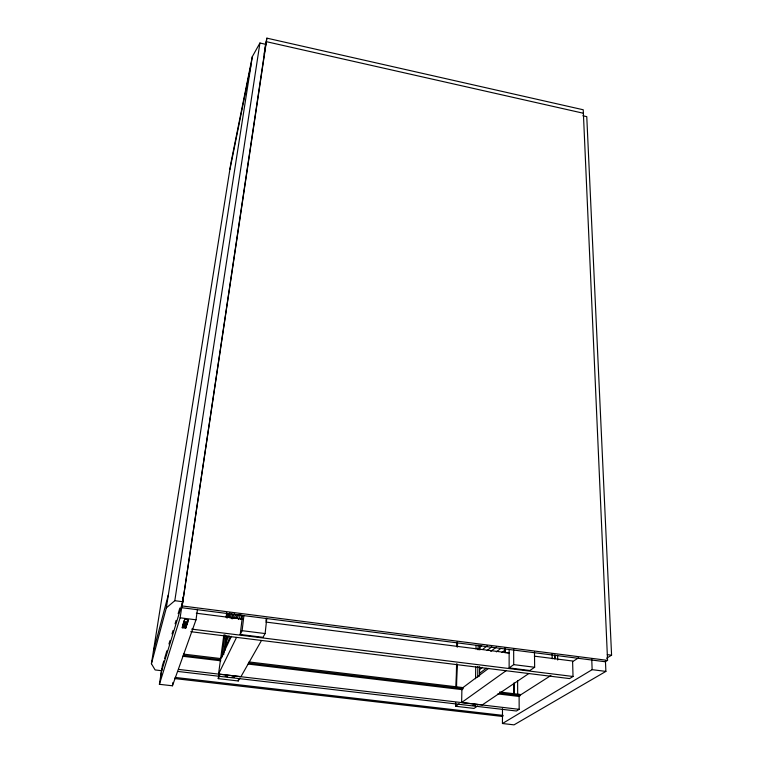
<?xml version="1.0" encoding="UTF-8"?>
<svg xmlns="http://www.w3.org/2000/svg" width="763" height="763" viewBox="0 0 763 763"><rect width="100%" height="100%" fill="white"/><g stroke="black" fill="none" stroke-linecap="round" stroke-linejoin="round"><path stroke-width="1.14" d="M505.02 648.054L505.011 652.813L505.344 647.797M605.431 660.806L605.889 671.402L514.043 724.85L502.445 723.524L502.483 708.741M479.498 676.19L479.622 666.652M479.832 649.962L479.898 645.193M475.559 678.736L475.731 666.824M475.988 648.96L476.045 645.393M477.724 677.191L477.867 666.49M478.086 649.847L478.153 645.088M528.73 673.595L482.235 704.936L461.634 702.523L461.892 689.552L462.931 688.779L462.96 687.597L488.606 668.359M477.733 705.909L474.042 708.417L455.616 706.271L455.692 702.694M456.055 687.215L456.57 664.573M456.98 646.709L457.094 641.941M456.284 687.396L456.827 663.61M457.209 646.957L457.314 642.198M456.541 687.205L457.056 664.592M457.466 646.747L457.542 643.171M265.963 620.968L266.22 618.602M242.51 615.493L240.221 634.482L262.997 637.315L265.123 633.557L266.812 618.164M240.221 634.482L242.109 630.677L243.95 615.321M218.695 675.093L218.247 678.641L238.247 680.968L238.523 678.603M224.932 650.438L226.725 636.256M229.129 617.334L229.73 612.613M261.471 640.519L240.946 676.657L218.542 674.034L223.845 634.94M226.115 617.219L226.725 612.498M222.062 657.124L224.932 634.702M227.04 618.173L227.641 613.452M223.645 654.835L226.048 635.951M228.452 617.067L228.9 613.519M161.956 667.635L159.4 684.306L172.448 685.794L196.005 619.804L197.493 609.313M185.705 628.187L186.315 625.135L185.705 628.187L182.271 627.768L182.891 624.706L182.271 627.768M186.353 626.242L186.983 623.171L186.353 626.242L182.91 625.813L183.53 622.732L182.91 625.813M184.093 621.015L183.473 624.115L186.925 624.544L187.555 621.444L187.24 622.379M184.617 619.394L183.988 622.513L187.469 622.942L188.099 619.833L184.617 619.394L183.473 624.115M187.469 622.942L188.099 619.833M159.4 684.306L180.135 617.801L183.273 596.78L182.586 599.031M264.141 54.106L265.524 44.874M265.419 45.093L266.897 38.15L583.228 109.767L607.567 660.376L605.278 661.75L181.88 607.72L265.772 44.33L259.925 43.014L252.315 56.662L230.855 163.311L151.417 663.724L155.118 669.943L161.68 670.715L182.777 601.73L174.803 600.7L166.324 607.92L151.417 663.724M181.88 607.72L266.897 38.15M172.448 685.794L172.943 682.465M161.804 669.895L160.545 676.934M174.803 600.7L259.925 43.014M166.324 607.92L252.315 56.662M229.93 169.443L250.827 65.78M265.629 45.17L266.373 41.679L583.38 113.248M153.449 651.259L168.232 595.13M162.128 666.528L163.835 660.901M164.522 658.65L166.906 650.782M168.947 644.029L169.977 640.653M172.018 633.91L173.039 630.534M175.089 623.781L176.11 620.405M178.161 613.652L179.858 608.035M229.749 617.83L231.666 613.538M231.055 618.383L232.973 614.129M232.114 618.917L234.565 613.519M233.945 618.497L235.901 614.234M226.468 638.288L227.45 636.17M235.767 618.23L237.236 615.054M225.972 642.227L228.986 635.779M237.016 618.593L239.019 614.301M225.352 647.091L230.369 636.485M238.39 619.499L240.898 614.186M231.408 636.323L220.831 658.583L183.425 654.091M240.25 619.48L242.252 615.283M218.542 674.034L236.52 637.439M218.247 678.641L219.687 675.732M238.247 680.968L239.868 678.097M479.86 647.119L481.701 645.612M482.569 649.513L487.175 645.794M487.137 650.496L491.754 646.824M490.8 651.421L496.351 647.062M496.331 651.888L500.967 648.302M479.574 669.523L482.369 667.387M501.882 652.489L505.592 649.647M479.526 673.338L486.184 668.321M455.616 706.271L459.145 703.734M509.131 649.38L509.131 667.921L513.709 664.64L534.653 667.253L534.481 651.774M461.634 702.523L506.003 670.791M534.653 667.253L529.884 670.496L509.131 667.921M497.8 693.901L519.107 696.447L520.356 695.045L550.905 675.513M190.74 631.697L569.589 678.593L573.032 676.485L572.612 661.635L578.545 657.84M519.107 696.447L519.174 709.323L516.417 711.002L177.903 671.45M606.575 658.231L611.583 655.198L586.766 116.644L582.837 115.757M502.445 723.524L592.145 669.666L605.889 671.402M175.07 677.42L503.227 715.417M174.708 678.565L502.846 716.495M178.618 669.418L519.174 709.323M225.295 676.39L227.536 676.657M232.019 677.182L234.26 677.439M473.089 705.365L475.406 705.641M182.958 656.285L220.831 660.806M248.061 664.058L462.292 689.657M249.053 661.96L462.96 687.597M499.612 691.993L520.356 694.483L520.356 695.045M183.254 655.312L220.679 659.795M248.919 663.171L462.931 688.779M499.612 693.166L520.356 695.646M182.567 626.862L186.01 627.291M191.656 629.113L573.032 676.485M180.135 617.801L196.005 619.804M184.293 621.578L187.784 622.017M183.769 623.19L187.24 623.619M242.109 630.677L265.123 633.557M183.206 624.897L186.668 625.336M182.405 605.994L607.567 660.376M196.32 613.233L242.081 619.041M265.877 622.064L509.131 652.956M534.377 656.161L572.593 661.016L572.612 661.635M505.335 652.565L508.787 653.004M607.3 654.644L611.583 655.198M591.745 659.06L592.145 669.666M557.6 655.264L557.705 660.024M554.987 655.045L555.063 658.612M554.72 655.303L554.796 658.87M552.116 654.005L552.212 658.765M517.619 680.672L517.676 694.95M514.109 682.952L514.138 693.662M513.671 649.16L513.709 664.64M513.776 683.324L513.804 694.034"/></g></svg>
